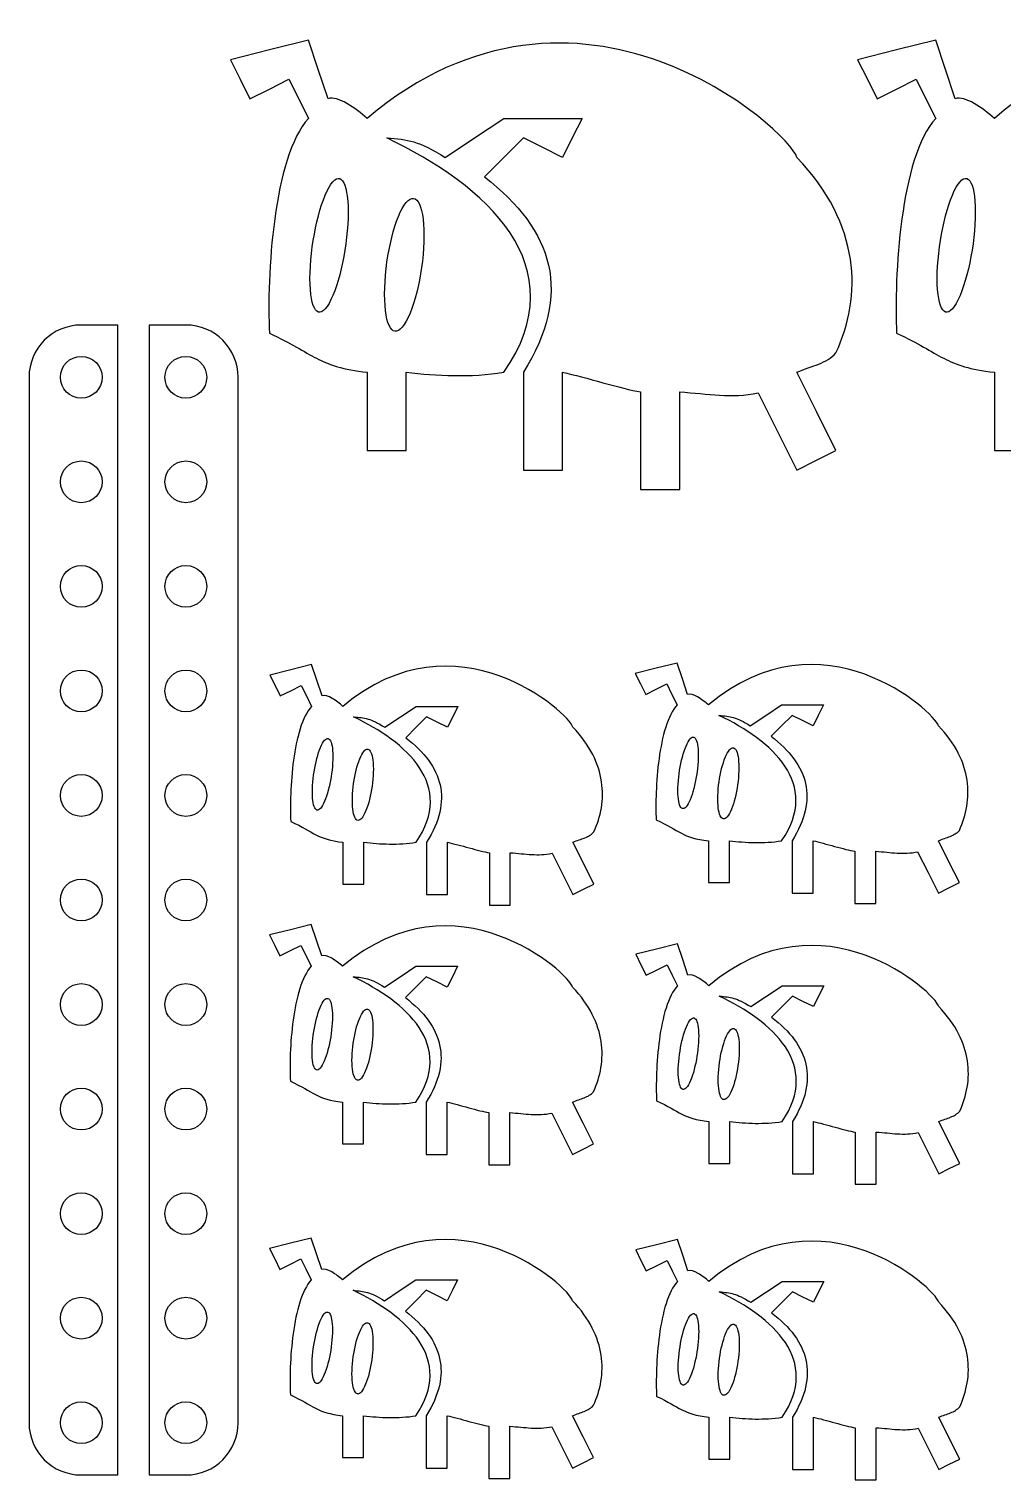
# Model space of a CAD drawing. Extents: x -15 to 771, y 0 to 274.
# Drawn here: x 106 to 199.2, y 135.5 to 274.3 of the extents above; entities that cross this region are included whole.
import ezdxf

# ---------------------------------------------------------------- set-up
doc = ezdxf.new("R2010")
doc.units = 0
doc.layers.add('Layer_1', color=7, linetype='CONTINUOUS')

msp = doc.modelspace()

# ---------------------------------------------------------------- linework, layer by layer
at = {"layer": 'Layer_1', "color": 7}
for points in [[(134.607964, 267.640678), (133.673542, 270.443949), (132.739115, 273.247221), (129.001421, 272.312799), (125.263727, 271.378371), (126.198149, 269.509522), (127.132571, 267.640678), (129.001421, 268.5751), (130.87027, 269.509522), (131.804692, 267.640673), (132.739115, 265.771828)], [(194.607957, 267.640678), (193.673535, 270.443949), (192.739107, 273.247221), (189.001414, 272.312799), (185.26372, 271.378371), (186.198142, 269.509522), (187.132564, 267.640678), (189.001414, 268.5751), (190.870263, 269.509522), (191.804685, 267.640673), (192.739107, 265.771828)], [(145.82105, 262.034129), (148.624322, 263.902979), (151.427593, 265.771828), (155.165292, 265.771828), (158.902986, 265.771828), (157.968563, 263.902979), (157.034141, 262.034129), (155.165292, 262.968557), (153.296442, 263.902979), (151.427598, 262.034129), (149.558749, 260.165285)], [(136.52482, 256.809889), (136.52482, 256.809889)], [(196.524813, 256.809889), (196.524813, 256.809889)], [(143.774578, 254.557076), (143.774578, 254.557076)], [(111.000012, 135.999987), (114.500042, 135.999987), (114.500042, 245.999984)], [(114.500042, 245.999984), (111.000026, 245.999984)], [(121.000015, 245.999984), (117.500036, 245.999984), (117.500036, 135.999987)], [(111.00003, 242.999977), (111.00003, 242.999977)], [(121.00003, 242.999977), (121.00003, 242.999977)], [(106.000028, 240.999994), (106.000014, 140.999974)], [(126.000033, 140.999974), (126.000033, 240.999994)], [(138.345663, 241.476807), (138.345663, 237.739108), (138.345663, 234.001414), (140.214512, 234.001414), (142.083356, 234.001414), (142.083356, 237.739108), (142.083356, 241.476807)], [(153.296442, 241.476807), (153.296442, 236.804686), (153.296442, 232.132565), (155.165292, 232.132565), (157.034141, 232.132565), (157.034141, 236.804686), (157.034136, 241.476807)], [(175.741824, 239.519286), (177.601069, 235.825928), (179.460314, 232.132565), (181.329163, 233.066992), (183.198012, 234.001414), (181.329163, 237.739108), (179.460314, 241.476807)], [(198.345656, 241.476807), (198.345656, 237.739108), (198.345656, 234.001414), (200.214505, 234.001414), (202.083349, 234.001414), (202.083349, 237.739108), (202.083349, 241.476807)], [(164.509529, 239.607947), (164.509529, 234.935831), (164.509529, 230.263715), (166.378378, 230.263715), (168.247227, 230.263715), (168.247227, 234.935836), (168.247227, 239.607957)], [(111.00003, 232.999997), (111.00003, 232.999997)], [(121.00003, 232.999997), (121.00003, 232.999997)], [(111.00003, 222.999988), (111.00003, 222.999988)], [(121.00003, 222.999988), (121.00003, 222.999988)], [(111.00003, 212.99998), (111.00003, 212.99998)], [(121.00003, 212.99998), (121.00003, 212.99998)], [(134.035794, 210.521118), (133.535795, 212.021118), (133.035794, 213.521117), (131.035795, 213.021118), (129.035796, 212.521117), (129.535795, 211.521116), (130.035794, 210.521118), (131.035795, 211.021117), (132.035796, 211.521116), (132.535795, 210.521115), (133.035794, 209.521117)], [(169.000023, 210.662234), (168.500024, 212.162234), (168.000022, 213.662234), (166.000024, 213.162235), (164.000025, 212.662233), (164.500024, 211.662232), (165.000023, 210.662234), (166.000024, 211.162233), (167.000024, 211.662232), (167.500023, 210.662232), (168.000022, 209.662234)], [(175.000023, 207.662232), (176.500022, 208.662233), (178.000022, 209.662234), (180.000024, 209.662234), (182.000023, 209.662234), (181.500024, 208.662233), (181.000025, 207.662232), (180.000024, 208.162234), (179.000023, 208.662233), (178.000025, 207.662232), (177.000024, 206.662234)], [(140.035794, 207.521115), (141.535793, 208.521116), (143.035793, 209.521117), (145.035795, 209.521117), (147.035794, 209.521117), (146.535795, 208.521116), (146.035796, 207.521115), (145.035795, 208.021117), (144.035794, 208.521116), (143.035796, 207.521115), (142.035795, 206.521117)], [(135.061483, 204.725682), (135.061483, 204.725682)], [(170.025712, 204.866798), (170.025712, 204.866798)], [(111.00003, 202.999972), (111.00003, 202.999972)], [(121.00003, 202.999972), (121.00003, 202.999972)], [(138.940749, 203.520226), (138.940749, 203.520226)], [(173.904978, 203.661343), (173.904978, 203.661343)], [(136.035796, 196.521117), (136.035796, 194.521116), (136.035796, 192.521117), (137.035797, 192.521117), (138.035795, 192.521117), (138.035795, 194.521116), (138.035795, 196.521117)], [(144.035794, 196.521117), (144.035794, 194.021117), (144.035794, 191.521116), (145.035795, 191.521116), (146.035796, 191.521116), (146.035796, 194.021117), (146.035793, 196.521117)], [(156.046071, 195.473669), (157.040933, 193.497394), (158.035794, 191.521116), (159.035795, 192.021118), (160.035796, 192.521117), (159.035795, 194.521116), (158.035794, 196.521117)], [(171.000025, 196.662234), (171.000025, 194.662233), (171.000025, 192.662234), (172.000026, 192.662234), (173.000024, 192.662234), (173.000024, 194.662233), (173.000024, 196.662234)], [(179.000023, 196.662234), (179.000023, 194.162234), (179.000023, 191.662233), (180.000024, 191.662233), (181.000025, 191.662233), (181.000025, 194.162234), (181.000022, 196.662234)], [(191.0103, 195.614786), (192.005162, 193.638511), (193.000023, 191.662233), (194.000024, 192.162235), (195.000025, 192.662234), (194.000024, 194.662233), (193.000023, 196.662234)], [(150.035793, 195.521111), (150.035793, 193.021113), (150.035793, 190.521115), (151.035794, 190.521115), (152.035795, 190.521115), (152.035795, 193.021116), (152.035795, 195.521117)], [(185.000022, 195.662228), (185.000022, 193.16223), (185.000022, 190.662232), (186.000023, 190.662232), (187.000024, 190.662232), (187.000024, 193.162233), (187.000024, 195.662233)], [(111.00003, 192.999986), (111.00003, 192.999986)], [(121.00003, 192.999986), (121.00003, 192.999986)], [(134.000009, 185.662234), (133.50001, 187.162233), (133.000008, 188.662233), (131.000009, 188.162234), (129.00001, 187.662232), (129.500009, 186.662232), (130.000008, 185.662234), (131.000009, 186.162233), (132.00001, 186.662232), (132.500009, 185.662231), (133.000008, 184.662233)], [(169.035781, 183.803343), (168.535782, 185.303343), (168.03578, 186.803343), (166.035781, 186.303344), (164.035782, 185.803342), (164.535781, 184.803341), (165.03578, 183.803343), (166.035781, 184.303342), (167.035782, 184.803341), (167.535781, 183.80334), (168.03578, 182.803342)], [(140.000008, 182.662231), (141.500008, 183.662232), (143.000008, 184.662233), (145.000009, 184.662233), (147.000008, 184.662233), (146.500009, 183.662232), (146.00001, 182.662231), (145.000009, 183.162233), (144.000008, 183.662232), (143.00001, 182.662231), (142.00001, 181.662233)], [(111.00003, 182.999986), (111.00003, 182.999986)], [(121.00003, 182.999986), (121.00003, 182.999986)], [(175.03578, 180.803341), (176.53578, 181.803341), (178.03578, 182.803342), (180.035781, 182.803342), (182.03578, 182.803342), (181.535781, 181.803341), (181.035782, 180.803341), (180.035781, 181.303342), (179.035781, 181.803341), (178.035783, 180.803341), (177.035782, 179.803343)], [(135.025697, 179.866797), (135.025697, 179.866797)], [(138.904963, 178.661342), (138.904963, 178.661342)], [(170.061469, 178.007907), (170.061469, 178.007907)], [(173.940735, 176.802451), (173.940735, 176.802451)], [(111.00003, 172.999987), (111.00003, 172.999987)], [(121.00003, 172.999987), (121.00003, 172.999987)], [(136.00001, 171.662233), (136.00001, 169.662232), (136.00001, 167.662233), (137.000011, 167.662233), (138.000009, 167.662233), (138.000009, 169.662232), (138.000009, 171.662233)], [(144.000008, 171.662233), (144.000008, 169.162233), (144.000008, 166.662232), (145.000009, 166.662232), (146.00001, 166.662232), (146.00001, 169.162233), (146.000007, 171.662233)], [(156.010285, 170.614785), (157.005147, 168.63851), (158.000009, 166.662232), (159.000009, 167.162234), (160.00001, 167.662233), (159.000009, 169.662232), (158.000009, 171.662233)], [(150.000008, 170.662227), (150.000008, 168.162229), (150.000008, 165.662231), (151.000008, 165.662231), (152.000009, 165.662231), (152.000009, 168.162232), (152.000009, 170.662233)], [(171.035782, 169.803343), (171.035782, 167.803341), (171.035782, 165.803342), (172.035783, 165.803342), (173.035781, 165.803342), (173.035781, 167.803341), (173.035781, 169.803343)], [(179.035781, 169.803343), (179.035781, 167.303342), (179.035781, 164.803342), (180.035781, 164.803342), (181.035782, 164.803342), (181.035782, 167.303342), (181.035779, 169.803343)], [(191.046058, 168.755895), (192.040919, 166.77962), (193.035781, 164.803342), (194.035782, 165.303343), (195.035782, 165.803342), (194.035782, 167.803341), (193.035781, 169.803343)], [(185.03578, 168.803336), (185.03578, 166.303339), (185.03578, 163.803341), (186.035781, 163.803341), (187.035781, 163.803341), (187.035781, 166.303341), (187.035781, 168.803342)], [(111.00003, 162.99999), (111.00003, 162.99999)], [(121.00003, 162.99999), (121.00003, 162.99999)], [(134.000009, 155.662234), (133.50001, 157.162234), (133.000008, 158.662234), (131.000009, 158.162235), (129.00001, 157.662233), (129.500009, 156.662232), (130.000008, 155.662234), (131.000009, 156.162233), (132.00001, 156.662232), (132.500009, 155.662232), (133.000008, 154.662234)], [(169.035781, 155.521118), (168.535782, 157.021117), (168.03578, 158.521117), (166.035781, 158.021118), (164.035782, 157.521116), (164.535781, 156.521116), (165.03578, 155.521118), (166.035781, 156.021117), (167.035782, 156.521116), (167.535781, 155.521115), (168.03578, 154.521117)], [(140.000008, 152.662232), (141.500008, 153.662233), (143.000008, 154.662234), (145.000009, 154.662234), (147.000008, 154.662234), (146.500009, 153.662233), (146.00001, 152.662232), (145.000009, 153.162234), (144.000008, 153.662233), (143.00001, 152.662232), (142.00001, 151.662234)], [(175.03578, 152.521115), (176.53578, 153.521116), (178.03578, 154.521117), (180.035781, 154.521117), (182.03578, 154.521117), (181.535781, 153.521116), (181.035782, 152.521115), (180.035781, 153.021117), (179.035781, 153.521116), (178.035783, 152.521115), (177.035782, 151.521117)], [(111.00003, 152.99999), (111.00003, 152.99999)], [(121.00003, 152.99999), (121.00003, 152.99999)], [(135.025697, 149.866798), (135.025697, 149.866798)], [(138.904963, 148.661342), (138.904963, 148.661342)], [(170.061469, 149.725681), (170.061469, 149.725681)], [(173.940735, 148.520226), (173.940735, 148.520226)], [(111.00003, 142.99999), (111.00003, 142.99999)], [(121.00003, 142.99999), (121.00003, 142.99999)], [(136.00001, 141.662234), (136.00001, 139.662233), (136.00001, 137.662234), (137.000011, 137.662234), (138.000009, 137.662234), (138.000009, 139.662233), (138.000009, 141.662234)], [(144.000008, 141.662234), (144.000008, 139.162234), (144.000008, 136.662233), (145.000009, 136.662233), (146.00001, 136.662233), (146.00001, 139.162234), (146.000007, 141.662234)], [(156.010285, 140.614786), (157.005147, 138.638511), (158.000009, 136.662233), (159.000009, 137.162235), (160.00001, 137.662234), (159.000009, 139.662233), (158.000009, 141.662234)], [(150.000008, 140.662228), (150.000008, 138.16223), (150.000008, 135.662232), (151.000008, 135.662232), (152.000009, 135.662232), (152.000009, 138.162233), (152.000009, 140.662233)], [(171.035782, 141.521117), (171.035782, 139.521116), (171.035782, 137.521117), (172.035783, 137.521117), (173.035781, 137.521117), (173.035781, 139.521116), (173.035781, 141.521117)], [(179.035781, 141.521117), (179.035781, 139.021117), (179.035781, 136.521116), (180.035781, 136.521116), (181.035782, 136.521116), (181.035782, 139.021117), (181.035779, 141.521117)], [(185.03578, 140.521111), (185.03578, 138.021113), (185.03578, 135.521115), (186.035781, 135.521115), (187.035781, 135.521115), (187.035781, 138.021116), (187.035781, 140.521117)], [(191.046058, 140.473669), (192.040919, 138.497394), (193.035781, 136.521116), (194.035782, 137.021118), (195.035782, 137.521117), (194.035782, 139.521116), (193.035781, 141.521117)], [(117.500036, 135.999987), (121.000015, 135.999987)]]:
    msp.add_lwpolyline(points, dxfattribs=at)
for points in [[(166.273493, 271.240301), (158.611812, 274.000845), (148.493297, 274.315621), (138.345663, 265.771828)], [(226.273486, 271.240301), (218.611805, 274.000845), (208.49329, 274.315621), (198.345656, 265.771828)], [(179.460314, 262.034129), (179.140021, 263.273433), (173.935174, 268.479751), (166.273493, 271.240301)], [(136.40763, 267.197673), (135.728247, 267.5862), (135.071923, 267.810917), (134.607964, 267.640678)], [(138.345663, 265.771828), (137.789466, 266.256816), (137.087019, 266.809147), (136.40763, 267.197673)], [(196.407623, 267.197673), (195.72824, 267.5862), (195.071916, 267.810917), (194.607957, 267.640678)], [(198.345656, 265.771828), (197.789459, 266.256816), (197.087012, 266.809147), (196.407623, 267.197673)], [(132.739115, 265.771828), (131.049676, 263.935891), (130.047959, 260.149763), (129.502242, 256.146018)], [(192.739107, 265.771828), (191.049669, 263.935891), (190.047952, 260.149763), (189.502235, 256.146018)], [(152.018331, 254.812078), (149.518654, 258.582008), (144.953216, 261.644548), (140.214507, 263.902979)], [(140.214507, 263.902979), (141.246372, 263.817862), (141.999843, 263.753853), (142.819433, 263.509521)], [(142.819433, 263.509521), (143.639023, 263.265189), (144.524726, 262.840534), (145.82105, 262.034129)], [(184.571431, 252.311251), (184.091516, 255.503692), (182.530845, 258.822347), (179.460314, 262.034129)], [(134.701398, 259.176359), (135.20492, 260.056033), (135.660778, 260.230993), (135.990749, 259.802745)], [(135.990749, 259.802745), (136.320726, 259.374498), (136.52482, 258.34304), (136.52482, 256.809889)], [(149.558749, 260.165285), (152.886919, 257.616388), (155.002965, 254.824346), (155.696151, 251.72949)], [(194.701391, 259.176359), (195.204913, 260.056033), (195.660771, 260.230993), (195.990742, 259.802745)], [(195.990742, 259.802745), (196.320719, 259.374498), (196.524813, 258.34304), (196.524813, 256.809889)], [(133.412047, 255.297662), (133.742023, 256.878861), (134.197876, 258.296684), (134.701398, 259.176359)], [(141.896472, 257.467284), (142.4151, 258.240929), (142.884623, 258.302011), (143.224494, 257.775372)], [(193.41204, 255.297662), (193.742016, 256.878861), (194.197869, 258.296684), (194.701391, 259.176359)], [(136.52482, 256.809889), (136.52482, 255.276733), (136.320726, 253.532168), (135.990755, 251.950968)], [(140.56845, 253.813299), (140.908321, 255.353928), (141.377844, 256.693643), (141.896472, 257.467284)], [(143.224494, 257.775372), (143.564365, 257.248727), (143.774578, 256.134351), (143.774578, 254.557076)], [(196.524813, 256.809889), (196.524813, 255.276733), (196.320719, 253.532168), (195.990748, 251.950968)], [(129.502242, 256.146018), (128.956531, 252.142272), (128.866831, 247.920909), (129.001421, 245.2145)], [(189.502235, 256.146018), (188.956524, 252.142272), (188.866824, 247.920909), (189.001414, 245.2145)], [(132.877982, 250.438741), (132.877982, 251.971902), (133.082076, 253.716468), (133.412047, 255.297662)], [(143.774578, 254.557076), (143.774578, 252.9798), (143.564365, 251.238267), (143.224494, 249.697638)], [(151.427593, 241.476807), (154.951925, 246.564812), (154.518008, 251.042142), (152.018331, 254.812078)], [(192.877975, 250.438741), (192.877975, 251.971902), (193.082069, 253.716468), (193.41204, 255.297662)], [(140.018366, 248.953866), (140.018366, 250.531141), (140.228579, 252.272674), (140.56845, 253.813299)], [(135.990755, 251.950968), (135.660778, 250.369769), (135.20492, 248.951941), (134.701398, 248.072266)], [(155.696151, 251.72949), (156.389342, 248.634633), (155.659705, 245.236958), (153.296442, 241.476807)], [(183.198012, 243.345651), (184.450507, 246.052582), (185.05135, 249.118809), (184.571431, 252.311251)], [(195.990748, 251.950968), (195.660771, 250.369769), (195.204913, 248.951941), (194.701391, 248.072266)], [(133.412047, 247.44589), (133.082076, 247.874137), (132.877982, 248.90559), (132.877982, 250.438741)], [(193.41204, 247.44589), (193.082069, 247.874137), (192.877975, 248.90559), (192.877975, 250.438741)], [(140.56845, 245.735565), (140.228579, 246.262215), (140.018366, 247.376591), (140.018366, 248.953866)], [(143.224494, 249.697638), (142.884623, 248.157008), (142.4151, 246.817288), (141.896472, 246.043642)], [(134.701398, 248.072266), (134.197876, 247.192596), (133.742023, 247.017643), (133.412047, 247.44589)], [(194.701391, 248.072266), (194.197869, 247.192596), (193.742016, 247.017643), (193.41204, 247.44589)], [(111.000026, 245.999984), (108.230043, 245.999984), (106.000028, 243.769977), (106.000028, 240.999994)], [(126.000033, 240.999994), (126.000061, 243.769977), (123.769998, 245.999984), (121.000015, 245.999984)], [(141.896472, 246.043642), (141.37785, 245.269997), (140.908321, 245.208915), (140.56845, 245.735565)], [(129.001421, 245.2145), (131.110789, 244.248332), (132.275777, 243.447835), (133.498962, 242.821923)], [(189.001414, 245.2145), (191.110782, 244.248332), (192.27577, 243.447835), (193.498955, 242.821923)], [(109.00003, 240.999977), (109.00003, 242.104546), (109.89546, 242.999977), (111.00003, 242.999977)], [(111.00003, 242.999977), (112.1046, 242.999977), (113.00003, 242.104546), (113.00003, 240.999977)], [(119.00003, 240.999977), (119.00003, 242.104546), (119.89546, 242.999977), (121.00003, 242.999977)], [(121.00003, 242.999977), (122.1046, 242.999977), (123.00003, 242.104546), (123.00003, 240.999977)], [(181.553711, 242.26541), (182.188078, 242.516008), (182.747597, 242.815209), (183.198012, 243.345635)], [(133.498962, 242.821923), (134.722147, 242.196006), (136.003529, 241.744668), (138.345663, 241.476807)], [(179.460314, 241.476807), (180.210124, 241.812822), (180.919344, 242.014812), (181.553711, 242.26541)], [(193.498955, 242.821923), (194.72214, 242.196006), (196.003522, 241.744668), (198.345656, 241.476807)], [(111.00003, 238.999976), (109.89546, 238.999976), (109.00003, 239.895407), (109.00003, 240.999977)], [(113.00003, 240.999977), (113.00003, 239.895407), (112.1046, 238.999976), (111.00003, 238.999976)], [(121.00003, 238.999976), (119.89546, 238.999976), (119.00003, 239.895407), (119.00003, 240.999977)], [(123.00003, 240.999977), (123.00003, 239.895407), (122.1046, 238.999976), (121.00003, 238.999976)], [(142.083356, 241.476807), (143.541686, 241.310023), (145.078634, 241.183577), (146.650556, 241.162047)], [(146.650556, 241.162047), (148.222483, 241.140528), (149.829379, 241.223914), (151.427593, 241.476807)], [(157.034136, 241.476807), (158.097979, 241.260845), (159.520264, 240.860557), (160.899869, 240.480797)], [(160.899869, 240.480797), (162.279474, 240.101036), (163.616399, 239.741798), (164.509529, 239.607947)], [(168.247227, 239.607957), (169.610777, 239.517777), (170.848219, 239.355424), (172.062875, 239.285708)], [(172.062875, 239.285708), (173.277532, 239.215992), (174.469403, 239.238925), (175.741824, 239.519286)], [(109.00003, 230.999997), (109.00003, 232.104566), (109.89546, 232.999997), (111.00003, 232.999997)], [(111.00003, 232.999997), (112.1046, 232.999997), (113.00003, 232.104566), (113.00003, 230.999997)], [(119.00003, 230.999997), (119.00003, 232.104566), (119.89546, 232.999997), (121.00003, 232.999997)], [(121.00003, 232.999997), (122.1046, 232.999997), (123.00003, 232.104566), (123.00003, 230.999997)], [(111.00003, 228.999996), (109.89546, 228.999996), (109.00003, 229.895427), (109.00003, 230.999997)], [(113.00003, 230.999997), (113.00003, 229.895427), (112.1046, 228.999996), (111.00003, 228.999996)], [(121.00003, 228.999996), (119.89546, 228.999996), (119.00003, 229.895427), (119.00003, 230.999997)], [(123.00003, 230.999997), (123.00003, 229.895427), (122.1046, 228.999996), (121.00003, 228.999996)], [(109.00003, 220.999988), (109.00003, 222.104558), (109.89546, 222.999988), (111.00003, 222.999988)], [(111.00003, 222.999988), (112.1046, 222.999988), (113.00003, 222.104558), (113.00003, 220.999988)], [(119.00003, 220.999988), (119.00003, 222.104558), (119.89546, 222.999988), (121.00003, 222.999988)], [(121.00003, 222.999988), (122.1046, 222.999988), (123.00003, 222.104558), (123.00003, 220.999988)], [(111.00003, 218.999988), (109.89546, 218.999988), (109.00003, 219.895419), (109.00003, 220.999988)], [(113.00003, 220.999988), (113.00003, 219.895419), (112.1046, 218.999988), (111.00003, 218.999988)], [(121.00003, 218.999988), (119.89546, 218.999988), (119.00003, 219.895419), (119.00003, 220.999988)], [(123.00003, 220.999988), (123.00003, 219.895419), (122.1046, 218.999988), (121.00003, 218.999988)], [(150.979672, 212.447236), (146.87999, 213.924373), (141.465684, 214.092806), (136.035796, 209.521117)], [(185.9439, 212.588353), (181.844219, 214.06549), (176.429913, 214.233923), (171.000025, 209.662234)], [(109.00003, 210.99998), (109.00003, 212.104549), (109.89546, 212.99998), (111.00003, 212.99998)], [(111.00003, 212.99998), (112.1046, 212.99998), (113.00003, 212.104549), (113.00003, 210.99998)], [(119.00003, 210.99998), (119.00003, 212.104549), (119.89546, 212.99998), (121.00003, 212.99998)], [(121.00003, 212.99998), (122.1046, 212.99998), (123.00003, 212.104549), (123.00003, 210.99998)], [(158.035794, 207.521115), (157.864409, 208.184253), (155.079353, 210.970097), (150.979672, 212.447236)], [(193.000023, 207.662232), (192.828638, 208.32537), (190.043582, 211.111213), (185.9439, 212.588353)], [(111.00003, 208.99998), (109.89546, 208.99998), (109.00003, 209.895411), (109.00003, 210.99998)], [(113.00003, 210.99998), (113.00003, 209.895411), (112.1046, 208.99998), (111.00003, 208.99998)], [(121.00003, 208.99998), (119.89546, 208.99998), (119.00003, 209.895411), (119.00003, 210.99998)], [(123.00003, 210.99998), (123.00003, 209.895411), (122.1046, 208.99998), (121.00003, 208.99998)], [(134.998776, 210.284071), (134.635246, 210.491967), (134.284054, 210.612211), (134.035794, 210.521118)], [(136.035796, 209.521117), (135.738181, 209.780629), (135.362309, 210.076175), (134.998776, 210.284071)], [(168.000022, 209.662234), (167.096022, 208.679843), (166.560015, 206.653928), (166.268008, 204.511568)], [(169.963005, 210.425188), (169.599475, 210.633084), (169.248283, 210.753327), (169.000023, 210.662234)], [(171.000025, 209.662234), (170.70241, 209.921745), (170.326538, 210.217291), (169.963005, 210.425188)], [(133.035794, 209.521117), (132.131793, 208.538727), (131.595786, 206.512811), (131.303779, 204.370451)], [(143.351891, 203.656675), (142.014341, 205.673923), (139.571425, 207.312655), (137.035794, 208.521116)], [(137.035794, 208.521116), (137.587934, 208.475571), (137.991108, 208.441321), (138.429661, 208.310581)], [(138.429661, 208.310581), (138.868215, 208.179842), (139.342145, 207.952613), (140.035794, 207.521115)], [(178.31612, 203.797791), (176.97857, 205.81504), (174.535654, 207.453771), (172.000023, 208.662233)], [(172.000023, 208.662233), (172.552162, 208.616688), (172.955337, 208.582437), (173.39389, 208.451698)], [(173.39389, 208.451698), (173.832444, 208.320958), (174.306374, 208.09373), (175.000023, 207.662232)], [(160.770697, 202.318509), (160.5139, 204.02675), (159.678802, 205.802526), (158.035794, 207.521115)], [(195.734926, 202.459626), (195.478129, 204.167866), (194.643031, 205.943643), (193.000023, 207.662232)], [(133.395872, 203.916505), (133.572439, 204.762588), (133.816361, 205.521249), (134.08579, 205.991953)], [(134.08579, 205.991953), (134.355219, 206.462658), (134.599144, 206.556276), (134.775708, 206.327126)], [(134.775708, 206.327126), (134.952274, 206.097976), (135.061483, 205.546054), (135.061483, 204.725682)], [(137.935795, 205.077446), (138.213307, 205.491415), (138.464544, 205.524099), (138.646405, 205.242301)], [(142.035795, 206.521117), (143.816663, 205.15723), (144.948935, 203.663239), (145.319852, 202.007215)], [(168.360101, 204.057622), (168.536668, 204.903704), (168.78059, 205.662366), (169.050019, 206.13307)], [(169.050019, 206.13307), (169.319448, 206.603774), (169.563373, 206.697393), (169.739937, 206.468243)], [(169.739937, 206.468243), (169.916503, 206.239093), (170.025712, 205.68717), (170.025712, 204.866798)], [(172.900024, 205.218563), (173.177536, 205.632532), (173.428773, 205.665216), (173.610634, 205.383417)], [(177.000024, 206.662234), (178.780892, 205.298347), (179.913164, 203.804356), (180.28408, 202.148332)], [(131.303779, 204.370451), (131.011775, 202.228091), (130.963777, 199.969286), (131.035795, 198.521116)], [(135.061483, 204.725682), (135.061483, 203.905307), (134.952274, 202.971809), (134.77571, 202.125726)], [(137.225185, 203.122239), (137.407046, 203.946613), (137.658283, 204.66348), (137.935795, 205.077446)], [(138.646405, 205.242301), (138.828266, 204.960499), (138.940749, 204.364208), (138.940749, 203.520226)], [(166.268008, 204.511568), (165.976004, 202.369208), (165.928006, 200.110403), (166.000024, 198.662233)], [(168.074329, 201.457667), (168.074329, 202.278044), (168.183537, 203.211542), (168.360101, 204.057622)], [(170.025712, 204.866798), (170.025712, 204.046423), (169.916503, 203.112925), (169.739939, 202.266843)], [(172.189414, 203.263356), (172.371275, 204.087729), (172.622512, 204.804597), (172.900024, 205.218563)], [(173.610634, 205.383417), (173.792495, 205.101616), (173.904978, 204.505325), (173.904978, 203.661343)], [(109.00003, 200.999972), (109.00003, 202.104541), (109.89546, 202.999972), (111.00003, 202.999972)], [(111.00003, 202.999972), (112.1046, 202.999972), (113.00003, 202.104541), (113.00003, 200.999972)], [(119.00003, 200.999972), (119.00003, 202.104541), (119.89546, 202.999972), (121.00003, 202.999972)], [(121.00003, 202.999972), (122.1046, 202.999972), (123.00003, 202.104541), (123.00003, 200.999972)], [(133.1101, 201.31655), (133.1101, 202.136928), (133.219309, 203.070426), (133.395872, 203.916505)], [(136.930841, 200.52201), (136.930841, 201.365992), (137.043324, 202.297868), (137.225185, 203.122239)], [(138.940749, 203.520226), (138.940749, 202.676243), (138.828266, 201.744368), (138.646405, 200.919994)], [(143.035793, 196.521117), (144.921625, 199.243653), (144.689441, 201.639423), (143.351891, 203.656675)], [(171.89507, 200.663127), (171.89507, 201.507109), (172.007553, 202.438984), (172.189414, 203.263356)], [(173.904978, 203.661343), (173.904978, 202.81736), (173.792495, 201.885485), (173.610634, 201.061111)], [(178.000022, 196.662234), (179.885854, 199.38477), (179.653669, 201.78054), (178.31612, 203.797791)], [(133.395872, 199.715108), (133.219309, 199.944259), (133.1101, 200.496178), (133.1101, 201.31655)], [(134.77571, 202.125726), (134.599144, 201.279644), (134.355219, 200.52098), (134.08579, 200.050275)], [(145.319852, 202.007215), (145.690771, 200.351192), (145.30035, 198.533133), (144.035794, 196.521117)], [(160.035796, 197.521115), (160.705992, 198.969565), (161.027497, 200.610269), (160.770697, 202.318509)], [(168.360101, 199.856225), (168.183537, 200.085375), (168.074329, 200.637295), (168.074329, 201.457667)], [(169.739939, 202.266843), (169.563373, 201.420761), (169.319448, 200.662096), (169.050019, 200.191392)], [(180.28408, 202.148332), (180.655, 200.492309), (180.264579, 198.67425), (179.000023, 196.662234)], [(195.000025, 197.662232), (195.670221, 199.110681), (195.991726, 200.751386), (195.734926, 202.459626)], [(111.00003, 198.999972), (109.89546, 198.999972), (109.00003, 199.895402), (109.00003, 200.999972)], [(113.00003, 200.999972), (113.00003, 199.895402), (112.1046, 198.999972), (111.00003, 198.999972)], [(121.00003, 198.999972), (119.89546, 198.999972), (119.00003, 199.895402), (119.00003, 200.999972)], [(123.00003, 200.999972), (123.00003, 199.895402), (122.1046, 198.999972), (121.00003, 198.999972)], [(134.08579, 200.050275), (133.816361, 199.579574), (133.572439, 199.485958), (133.395872, 199.715108)], [(137.225185, 198.799932), (137.043324, 199.081737), (136.930841, 199.678027), (136.930841, 200.52201)], [(138.646405, 200.919994), (138.464544, 200.09562), (138.213307, 199.37875), (137.935795, 198.964781)], [(169.050019, 200.191392), (168.78059, 199.720691), (168.536668, 199.627075), (168.360101, 199.856225)], [(172.189414, 198.941049), (172.007553, 199.222853), (171.89507, 199.819144), (171.89507, 200.663127)], [(173.610634, 201.061111), (173.428773, 200.236737), (173.177536, 199.519867), (172.900024, 199.105898)], [(131.035795, 198.521116), (132.164495, 198.00413), (132.787867, 197.575793), (133.44238, 197.240874)], [(137.935795, 198.964781), (137.658286, 198.550812), (137.407046, 198.518128), (137.225185, 198.799932)], [(166.000024, 198.662233), (167.128723, 198.145247), (167.752096, 197.71691), (168.406609, 197.381991)], [(172.900024, 199.105898), (172.622515, 198.691928), (172.371275, 198.659244), (172.189414, 198.941049)], [(133.44238, 197.240874), (134.096893, 196.905953), (134.782546, 196.664447), (136.035796, 196.521117)], [(159.155948, 196.94309), (159.495391, 197.077183), (159.794784, 197.237282), (160.035796, 197.521107)], [(168.406609, 197.381991), (169.061122, 197.04707), (169.746775, 196.805564), (171.000025, 196.662234)], [(194.120177, 197.084207), (194.45962, 197.218299), (194.759013, 197.378399), (195.000025, 197.662224)], [(138.035795, 196.521117), (138.816131, 196.431873), (139.638535, 196.364213), (140.479653, 196.352693)], [(140.479653, 196.352693), (141.320774, 196.341178), (142.180606, 196.385798), (143.035793, 196.521117)], [(146.035793, 196.521117), (146.605044, 196.405559), (147.366093, 196.191369), (148.104304, 195.988163)], [(148.104304, 195.988163), (148.842516, 195.784958), (149.55789, 195.592733), (150.035793, 195.521111)], [(158.035794, 196.521117), (158.43701, 196.700916), (158.816506, 196.808998), (159.155948, 196.94309)], [(173.000024, 196.662234), (173.78036, 196.57299), (174.602764, 196.50533), (175.443882, 196.49381)], [(175.443882, 196.49381), (176.285003, 196.482295), (177.144835, 196.526914), (178.000022, 196.662234)], [(181.000022, 196.662234), (181.569273, 196.546676), (182.330321, 196.332486), (183.068533, 196.12928)], [(183.068533, 196.12928), (183.806744, 195.926074), (184.522118, 195.73385), (185.000022, 195.662228)], [(193.000023, 196.662234), (193.401239, 196.842032), (193.780735, 196.950115), (194.120177, 197.084207)], [(152.035795, 195.521117), (152.765416, 195.472862), (153.427557, 195.385989), (154.077506, 195.348685)], [(154.077506, 195.348685), (154.727456, 195.31138), (155.365213, 195.323651), (156.046071, 195.473669)], [(187.000024, 195.662233), (187.729645, 195.613979), (188.391786, 195.527105), (189.041735, 195.489801)], [(189.041735, 195.489801), (189.691685, 195.452497), (190.329442, 195.464768), (191.0103, 195.614786)], [(109.00003, 190.999986), (109.00003, 192.104556), (109.89546, 192.999986), (111.00003, 192.999986)], [(111.00003, 192.999986), (112.1046, 192.999986), (113.00003, 192.104556), (113.00003, 190.999986)], [(119.00003, 190.999986), (119.00003, 192.104556), (119.89546, 192.999986), (121.00003, 192.999986)], [(121.00003, 192.999986), (122.1046, 192.999986), (123.00003, 192.104556), (123.00003, 190.999986)], [(111.00003, 188.999986), (109.89546, 188.999986), (109.00003, 189.895417), (109.00003, 190.999986)], [(113.00003, 190.999986), (113.00003, 189.895417), (112.1046, 188.999986), (111.00003, 188.999986)], [(121.00003, 188.999986), (119.89546, 188.999986), (119.00003, 189.895417), (119.00003, 190.999986)], [(123.00003, 190.999986), (123.00003, 189.895417), (122.1046, 188.999986), (121.00003, 188.999986)], [(150.943886, 187.588352), (146.844204, 189.065489), (141.429898, 189.233922), (136.00001, 184.662233)], [(158.000009, 182.662231), (157.828623, 183.325369), (155.043567, 186.111213), (150.943886, 187.588352)], [(185.979658, 185.729462), (181.879977, 187.206599), (176.46567, 187.375032), (171.035782, 182.803342)], [(133.000008, 184.662233), (132.096008, 183.679843), (131.56, 181.653927), (131.267993, 179.511567)], [(134.96299, 185.425187), (134.59946, 185.633083), (134.248268, 185.753327), (134.000009, 185.662234)], [(136.00001, 184.662233), (135.702396, 184.921745), (135.326524, 185.217291), (134.96299, 185.425187)], [(193.035781, 180.803341), (192.864396, 181.466478), (190.079339, 184.252322), (185.979658, 185.729462)], [(143.316105, 178.797791), (141.978555, 180.815039), (139.535639, 182.453771), (137.000008, 183.662232)], [(137.000008, 183.662232), (137.552148, 183.616687), (137.955322, 183.582436), (138.393876, 183.451697)], [(138.393876, 183.451697), (138.832429, 183.320958), (139.306359, 183.093729), (140.000008, 182.662231)], [(169.998763, 183.566296), (169.635232, 183.774192), (169.28404, 183.894436), (169.035781, 183.803343)], [(171.035782, 182.803342), (170.738168, 183.062854), (170.362296, 183.3584), (169.998763, 183.566296)], [(109.00003, 180.999986), (109.00003, 182.104556), (109.89546, 182.999986), (111.00003, 182.999986)], [(111.00003, 182.999986), (112.1046, 182.999986), (113.00003, 182.104556), (113.00003, 180.999986)], [(119.00003, 180.999986), (119.00003, 182.104556), (119.89546, 182.999986), (121.00003, 182.999986)], [(121.00003, 182.999986), (122.1046, 182.999986), (123.00003, 182.104556), (123.00003, 180.999986)], [(160.734911, 177.459625), (160.478114, 179.167866), (159.643016, 180.943642), (158.000009, 182.662231)], [(168.03578, 182.803342), (167.13178, 181.820952), (166.595772, 179.795037), (166.303765, 177.652677)], [(111.00003, 178.999986), (109.89546, 178.999986), (109.00003, 179.895417), (109.00003, 180.999986)], [(113.00003, 180.999986), (113.00003, 179.895417), (112.1046, 178.999986), (111.00003, 178.999986)], [(121.00003, 178.999986), (119.89546, 178.999986), (119.00003, 179.895417), (119.00003, 180.999986)], [(123.00003, 180.999986), (123.00003, 179.895417), (122.1046, 178.999986), (121.00003, 178.999986)], [(133.360087, 179.057621), (133.536653, 179.903704), (133.780575, 180.662365), (134.050004, 181.133069)], [(134.050004, 181.133069), (134.319433, 181.603774), (134.563358, 181.697392), (134.739922, 181.468242)], [(134.739922, 181.468242), (134.916489, 181.239092), (135.025697, 180.68717), (135.025697, 179.866797)], [(137.900009, 180.218562), (138.177521, 180.632531), (138.428758, 180.665215), (138.610619, 180.383417)], [(142.00001, 181.662233), (143.780877, 180.298346), (144.91315, 178.804355), (145.284066, 177.148331)], [(178.351877, 176.9389), (177.014327, 178.956148), (174.571412, 180.59488), (172.03578, 181.803341)], [(172.03578, 181.803341), (172.58792, 181.757796), (172.991094, 181.723546), (173.429648, 181.592807)], [(173.429648, 181.592807), (173.868201, 181.462067), (174.342131, 181.234839), (175.03578, 180.803341)], [(195.770683, 175.600735), (195.513887, 177.308975), (194.678788, 179.084751), (193.035781, 180.803341)], [(131.267993, 179.511567), (130.975989, 177.369207), (130.927991, 175.110402), (131.000009, 173.662232)], [(133.074314, 176.457666), (133.074314, 177.278044), (133.183523, 178.211542), (133.360087, 179.057621)], [(135.025697, 179.866797), (135.025697, 179.046423), (134.916489, 178.112925), (134.739925, 177.266842)], [(137.189399, 178.263355), (137.37126, 179.087729), (137.622497, 179.804596), (137.900009, 180.218562)], [(138.610619, 180.383417), (138.792481, 180.101615), (138.904963, 179.505324), (138.904963, 178.661342)], [(168.395859, 177.198731), (168.572426, 178.044813), (168.816347, 178.803474), (169.085776, 179.274179)], [(169.085776, 179.274179), (169.355206, 179.744883), (169.59913, 179.838502), (169.775694, 179.609352)], [(169.775694, 179.609352), (169.952261, 179.380201), (170.061469, 178.828279), (170.061469, 178.007907)], [(177.035782, 179.803343), (178.816649, 178.439456), (179.948922, 176.945464), (180.319838, 175.289441)], [(136.895055, 175.663126), (136.895055, 176.507108), (137.007538, 177.438984), (137.189399, 178.263355)], [(138.904963, 178.661342), (138.904963, 177.817359), (138.792481, 176.885484), (138.610619, 176.06111)], [(143.000008, 171.662233), (144.885839, 174.384769), (144.653655, 176.780539), (143.316105, 178.797791)], [(170.061469, 178.007907), (170.061469, 177.187532), (169.952261, 176.254034), (169.775697, 175.407952)], [(172.225171, 176.404464), (172.407032, 177.228838), (172.65827, 177.945705), (172.935781, 178.359672)], [(172.935781, 178.359672), (173.213293, 178.773641), (173.46453, 178.806325), (173.646392, 178.524526)], [(173.646392, 178.524526), (173.828253, 178.242724), (173.940735, 177.646434), (173.940735, 176.802451)], [(133.360087, 174.856224), (133.183523, 175.085374), (133.074314, 175.637294), (133.074314, 176.457666)], [(134.739925, 177.266842), (134.563358, 176.42076), (134.319433, 175.662096), (134.050004, 175.191391)], [(145.284066, 177.148331), (145.654985, 175.492308), (145.264564, 173.674249), (144.000008, 171.662233)], [(160.00001, 172.662231), (160.670206, 174.110681), (160.991711, 175.751385), (160.734911, 177.459625)], [(166.303765, 177.652677), (166.011761, 175.510316), (165.963764, 173.251511), (166.035781, 171.803342)], [(168.110086, 174.598775), (168.110086, 175.419153), (168.219295, 176.352651), (168.395859, 177.198731)], [(171.930828, 173.804235), (171.930828, 174.648218), (172.04331, 175.580093), (172.225171, 176.404464)], [(173.940735, 176.802451), (173.940735, 175.958468), (173.828253, 175.026593), (173.646392, 174.202219)], [(178.03578, 169.803343), (179.921611, 172.525879), (179.689427, 174.921649), (178.351877, 176.9389)], [(134.050004, 175.191391), (133.780575, 174.72069), (133.536653, 174.627074), (133.360087, 174.856224)], [(137.189399, 173.941048), (137.007538, 174.222853), (136.895055, 174.819143), (136.895055, 175.663126)], [(138.610619, 176.06111), (138.428758, 175.236736), (138.177521, 174.519866), (137.900009, 174.105897)], [(169.775697, 175.407952), (169.59913, 174.561869), (169.355206, 173.803205), (169.085776, 173.332501)], [(180.319838, 175.289441), (180.690757, 173.633417), (180.300336, 171.815359), (179.035781, 169.803343)], [(195.035782, 170.803341), (195.705978, 172.25179), (196.027483, 173.892495), (195.770683, 175.600735)], [(131.000009, 173.662232), (132.128709, 173.145246), (132.752081, 172.716909), (133.406594, 172.38199)], [(137.900009, 174.105897), (137.6225, 173.691928), (137.37126, 173.659244), (137.189399, 173.941048)], [(168.395859, 172.997334), (168.219295, 173.226484), (168.110086, 173.778403), (168.110086, 174.598775)], [(172.225171, 172.082158), (172.04331, 172.363962), (171.930828, 172.960252), (171.930828, 173.804235)], [(173.646392, 174.202219), (173.46453, 173.377845), (173.213293, 172.660976), (172.935781, 172.247006)], [(109.00003, 170.999987), (109.00003, 172.104556), (109.89546, 172.999987), (111.00003, 172.999987)], [(111.00003, 172.999987), (112.1046, 172.999987), (113.00003, 172.104556), (113.00003, 170.999987)], [(119.00003, 170.999987), (119.00003, 172.104556), (119.89546, 172.999987), (121.00003, 172.999987)], [(121.00003, 172.999987), (122.1046, 172.999987), (123.00003, 172.104556), (123.00003, 170.999987)], [(133.406594, 172.38199), (134.061107, 172.047069), (134.74676, 171.805563), (136.00001, 171.662233)], [(159.120163, 172.084206), (159.459605, 172.218299), (159.758998, 172.378398), (160.00001, 172.662223)], [(169.085776, 173.332501), (168.816347, 172.861799), (168.572426, 172.768183), (168.395859, 172.997334)], [(172.935781, 172.247006), (172.658272, 171.833037), (172.407032, 171.800353), (172.225171, 172.082158)], [(111.00003, 168.999987), (109.89546, 168.999987), (109.00003, 169.895417), (109.00003, 170.999987)], [(113.00003, 170.999987), (113.00003, 169.895417), (112.1046, 168.999987), (111.00003, 168.999987)], [(121.00003, 168.999987), (119.89546, 168.999987), (119.00003, 169.895417), (119.00003, 170.999987)], [(123.00003, 170.999987), (123.00003, 169.895417), (122.1046, 168.999987), (121.00003, 168.999987)], [(138.000009, 171.662233), (138.780345, 171.572989), (139.602749, 171.505329), (140.443867, 171.493809)], [(140.443867, 171.493809), (141.284988, 171.482294), (142.144821, 171.526914), (143.000008, 171.662233)], [(146.000007, 171.662233), (146.569258, 171.546675), (147.330307, 171.332485), (148.068518, 171.129279)], [(148.068518, 171.129279), (148.80673, 170.926074), (149.522104, 170.733849), (150.000008, 170.662227)], [(158.000009, 171.662233), (158.401224, 171.842032), (158.78072, 171.950114), (159.120163, 172.084206)], [(166.035781, 171.803342), (167.164481, 171.286356), (167.787853, 170.858019), (168.442366, 170.5231)], [(194.155935, 170.225316), (194.495378, 170.359408), (194.79477, 170.519507), (195.035782, 170.803332)], [(152.000009, 170.662233), (152.72963, 170.613978), (153.391771, 170.527105), (154.041721, 170.4898)], [(154.041721, 170.4898), (154.69167, 170.452496), (155.329427, 170.464767), (156.010285, 170.614785)], [(168.442366, 170.5231), (169.096879, 170.188178), (169.782532, 169.946672), (171.035782, 169.803343)], [(173.035781, 169.803343), (173.816117, 169.714099), (174.638521, 169.646439), (175.479639, 169.634918)], [(175.479639, 169.634918), (176.32076, 169.623404), (177.180593, 169.668023), (178.03578, 169.803343)], [(181.035779, 169.803343), (181.60503, 169.687784), (182.366079, 169.473594), (183.10429, 169.270389)], [(193.035781, 169.803343), (193.436996, 169.983141), (193.816492, 170.091224), (194.155935, 170.225316)], [(183.10429, 169.270389), (183.842502, 169.067183), (184.557876, 168.874959), (185.03578, 168.803336)], [(187.035781, 168.803342), (187.765402, 168.755088), (188.427543, 168.668214), (189.077493, 168.63091)], [(189.077493, 168.63091), (189.727442, 168.593606), (190.365199, 168.605877), (191.046058, 168.755895)], [(109.00003, 160.99999), (109.00003, 162.104559), (109.89546, 162.99999), (111.00003, 162.99999)], [(111.00003, 162.99999), (112.1046, 162.99999), (113.00003, 162.104559), (113.00003, 160.99999)], [(119.00003, 160.99999), (119.00003, 162.104559), (119.89546, 162.99999), (121.00003, 162.99999)], [(121.00003, 162.99999), (122.1046, 162.99999), (123.00003, 162.104559), (123.00003, 160.99999)], [(111.00003, 158.99999), (109.89546, 158.99999), (109.00003, 159.89542), (109.00003, 160.99999)], [(113.00003, 160.99999), (113.00003, 159.89542), (112.1046, 158.99999), (111.00003, 158.99999)], [(121.00003, 158.99999), (119.89546, 158.99999), (119.00003, 159.89542), (119.00003, 160.99999)], [(123.00003, 160.99999), (123.00003, 159.89542), (122.1046, 158.99999), (121.00003, 158.99999)], [(150.943886, 157.588353), (146.844204, 159.06549), (141.429898, 159.233923), (136.00001, 154.662234)], [(185.979658, 157.447236), (181.879977, 158.924373), (176.46567, 159.092806), (171.035782, 154.521117)], [(158.000009, 152.662232), (157.828623, 153.325369), (155.043567, 156.111213), (150.943886, 157.588353)], [(193.035781, 152.521115), (192.864396, 153.184253), (190.079339, 155.970096), (185.979658, 157.447236)], [(134.96299, 155.425187), (134.59946, 155.633084), (134.248268, 155.753327), (134.000009, 155.662234)], [(169.998763, 155.284071), (169.635232, 155.491967), (169.28404, 155.61221), (169.035781, 155.521118)], [(133.000008, 154.662234), (132.096008, 153.679843), (131.56, 151.653928), (131.267993, 149.511568)], [(136.00001, 154.662234), (135.702396, 154.921745), (135.326524, 155.217291), (134.96299, 155.425187)], [(168.03578, 154.521117), (167.13178, 153.538727), (166.595772, 151.512811), (166.303765, 149.370451)], [(171.035782, 154.521117), (170.738168, 154.780629), (170.362296, 155.076175), (169.998763, 155.284071)], [(109.00003, 150.99999), (109.00003, 152.104559), (109.89546, 152.99999), (111.00003, 152.99999)], [(111.00003, 152.99999), (112.1046, 152.99999), (113.00003, 152.104559), (113.00003, 150.99999)], [(119.00003, 150.99999), (119.00003, 152.104559), (119.89546, 152.99999), (121.00003, 152.99999)], [(121.00003, 152.99999), (122.1046, 152.99999), (123.00003, 152.104559), (123.00003, 150.99999)], [(143.316105, 148.797791), (141.978555, 150.815039), (139.535639, 152.453771), (137.000008, 153.662233)], [(137.000008, 153.662233), (137.552148, 153.616688), (137.955322, 153.582437), (138.393876, 153.451698)], [(138.393876, 153.451698), (138.832429, 153.320958), (139.306359, 153.09373), (140.000008, 152.662232)], [(178.351877, 148.656674), (177.014327, 150.673923), (174.571412, 152.312655), (172.03578, 153.521116)], [(172.03578, 153.521116), (172.58792, 153.475571), (172.991094, 153.44132), (173.429648, 153.310581)], [(173.429648, 153.310581), (173.868201, 153.179842), (174.342131, 152.952613), (175.03578, 152.521115)], [(134.050004, 151.13307), (134.319433, 151.603774), (134.563358, 151.697393), (134.739922, 151.468243)], [(134.739922, 151.468243), (134.916489, 151.239092), (135.025697, 150.68717), (135.025697, 149.866798)], [(142.00001, 151.662234), (143.780877, 150.298347), (144.91315, 148.804356), (145.284066, 147.148332)], [(160.734911, 147.459626), (160.478114, 149.167866), (159.643016, 150.943643), (158.000009, 152.662232)], [(169.085776, 150.991953), (169.355206, 151.462658), (169.59913, 151.556276), (169.775694, 151.327126)], [(169.775694, 151.327126), (169.952261, 151.097976), (170.061469, 150.546053), (170.061469, 149.725681)], [(177.035782, 151.521117), (178.816649, 150.15723), (179.948922, 148.663239), (180.319838, 147.007215)], [(195.770683, 147.318509), (195.513887, 149.02675), (194.678788, 150.802526), (193.035781, 152.521115)], [(111.00003, 148.99999), (109.89546, 148.99999), (109.00003, 149.89542), (109.00003, 150.99999)], [(113.00003, 150.99999), (113.00003, 149.89542), (112.1046, 148.99999), (111.00003, 148.99999)], [(121.00003, 148.99999), (119.89546, 148.99999), (119.00003, 149.89542), (119.00003, 150.99999)], [(123.00003, 150.99999), (123.00003, 149.89542), (122.1046, 148.99999), (121.00003, 148.99999)], [(133.360087, 149.057622), (133.536653, 149.903704), (133.780575, 150.662366), (134.050004, 151.13307)], [(137.189399, 148.263355), (137.37126, 149.087729), (137.622497, 149.804596), (137.900009, 150.218563)], [(137.900009, 150.218563), (138.177521, 150.632532), (138.428758, 150.665216), (138.610619, 150.383417)], [(138.610619, 150.383417), (138.792481, 150.101616), (138.904963, 149.505325), (138.904963, 148.661342)], [(168.395859, 148.916505), (168.572426, 149.762588), (168.816347, 150.521249), (169.085776, 150.991953)], [(172.225171, 148.122239), (172.407032, 148.946613), (172.65827, 149.66348), (172.935781, 150.077446)], [(172.935781, 150.077446), (173.213293, 150.491415), (173.46453, 150.524099), (173.646392, 150.242301)], [(173.646392, 150.242301), (173.828253, 149.960499), (173.940735, 149.364208), (173.940735, 148.520226)], [(131.267993, 149.511568), (130.975989, 147.369208), (130.927991, 145.110403), (131.000009, 143.662233)], [(133.074314, 146.457667), (133.074314, 147.278044), (133.183523, 148.211542), (133.360087, 149.057622)], [(135.025697, 149.866798), (135.025697, 149.046423), (134.916489, 148.112925), (134.739925, 147.266843)], [(138.904963, 148.661342), (138.904963, 147.81736), (138.792481, 146.885485), (138.610619, 146.061111)], [(143.000008, 141.662234), (144.885839, 144.38477), (144.653655, 146.78054), (143.316105, 148.797791)], [(166.303765, 149.370451), (166.011761, 147.228091), (165.963764, 144.969286), (166.035781, 143.521116)], [(168.110086, 146.31655), (168.110086, 147.136928), (168.219295, 148.070426), (168.395859, 148.916505)], [(170.061469, 149.725681), (170.061469, 148.905307), (169.952261, 147.971809), (169.775697, 147.125726)], [(173.940735, 148.520226), (173.940735, 147.676243), (173.828253, 146.744368), (173.646392, 145.919994)], [(178.03578, 141.521117), (179.921611, 144.243653), (179.689427, 146.639423), (178.351877, 148.656674)], [(134.739925, 147.266843), (134.563358, 146.42076), (134.319433, 145.662096), (134.050004, 145.191392)], [(136.895055, 145.663126), (136.895055, 146.507109), (137.007538, 147.438984), (137.189399, 148.263355)], [(145.284066, 147.148332), (145.654985, 145.492309), (145.264564, 143.67425), (144.000008, 141.662234)], [(160.00001, 142.662232), (160.670206, 144.110681), (160.991711, 145.751386), (160.734911, 147.459626)], [(169.775697, 147.125726), (169.59913, 146.279644), (169.355206, 145.52098), (169.085776, 145.050275)], [(171.930828, 145.52201), (171.930828, 146.365992), (172.04331, 147.297868), (172.225171, 148.122239)], [(195.035782, 142.521115), (195.705978, 143.969565), (196.027483, 145.610269), (195.770683, 147.318509)], [(133.360087, 144.856225), (133.183523, 145.085375), (133.074314, 145.637295), (133.074314, 146.457667)], [(138.610619, 146.061111), (138.428758, 145.236737), (138.177521, 144.519867), (137.900009, 144.105898)], [(168.395859, 144.715108), (168.219295, 144.944258), (168.110086, 145.496178), (168.110086, 146.31655)], [(173.646392, 145.919994), (173.46453, 145.09562), (173.213293, 144.37875), (172.935781, 143.964781)], [(180.319838, 147.007215), (180.690757, 145.351192), (180.300336, 143.533133), (179.035781, 141.521117)], [(134.050004, 145.191392), (133.780575, 144.72069), (133.536653, 144.627075), (133.360087, 144.856225)], [(137.189399, 143.941049), (137.007538, 144.222853), (136.895055, 144.819144), (136.895055, 145.663126)], [(169.085776, 145.050275), (168.816347, 144.579574), (168.572426, 144.485958), (168.395859, 144.715108)], [(172.225171, 143.799932), (172.04331, 144.081737), (171.930828, 144.678027), (171.930828, 145.52201)], [(109.00003, 140.99999), (109.00003, 142.10456), (109.89546, 142.99999), (111.00003, 142.99999)], [(111.00003, 142.99999), (112.1046, 142.99999), (113.00003, 142.10456), (113.00003, 140.99999)], [(119.00003, 140.99999), (119.00003, 142.10456), (119.89546, 142.99999), (121.00003, 142.99999)], [(121.00003, 142.99999), (122.1046, 142.99999), (123.00003, 142.10456), (123.00003, 140.99999)], [(131.000009, 143.662233), (132.128709, 143.145247), (132.752081, 142.71691), (133.406594, 142.381991)], [(137.900009, 144.105898), (137.6225, 143.691928), (137.37126, 143.659244), (137.189399, 143.941049)], [(166.035781, 143.521116), (167.164481, 143.00413), (167.787853, 142.575793), (168.442366, 142.240874)], [(172.935781, 143.964781), (172.658272, 143.550812), (172.407032, 143.518127), (172.225171, 143.799932)], [(133.406594, 142.381991), (134.061107, 142.04707), (134.74676, 141.805564), (136.00001, 141.662234)], [(138.000009, 141.662234), (138.780345, 141.57299), (139.602749, 141.50533), (140.443867, 141.49381)], [(140.443867, 141.49381), (141.284988, 141.482295), (142.144821, 141.526914), (143.000008, 141.662234)], [(146.000007, 141.662234), (146.569258, 141.546675), (147.330307, 141.332486), (148.068518, 141.12928)], [(158.000009, 141.662234), (158.401224, 141.842032), (158.78072, 141.950115), (159.120163, 142.084207)], [(159.120163, 142.084207), (159.459605, 142.218299), (159.758998, 142.378398), (160.00001, 142.662224)], [(168.442366, 142.240874), (169.096879, 141.905953), (169.782532, 141.664447), (171.035782, 141.521117)], [(193.035781, 141.521117), (193.436996, 141.700916), (193.816492, 141.808998), (194.155935, 141.94309)], [(194.155935, 141.94309), (194.495378, 142.077183), (194.79477, 142.237282), (195.035782, 142.521107)], [(106.000014, 140.999974), (106.000014, 138.229977), (108.230029, 135.999987), (111.000012, 135.999987)], [(111.00003, 138.99999), (109.89546, 138.99999), (109.00003, 139.895421), (109.00003, 140.99999)], [(113.00003, 140.99999), (113.00003, 139.895421), (112.1046, 138.99999), (111.00003, 138.99999)], [(121.00003, 138.99999), (119.89546, 138.99999), (119.00003, 139.895421), (119.00003, 140.99999)], [(121.000015, 135.999987), (123.770026, 135.999987), (126.000033, 138.229977), (126.000033, 140.999974)], [(123.00003, 140.99999), (123.00003, 139.895421), (122.1046, 138.99999), (121.00003, 138.99999)], [(148.068518, 141.12928), (148.80673, 140.926074), (149.522104, 140.73385), (150.000008, 140.662228)], [(152.000009, 140.662233), (152.72963, 140.613979), (153.391771, 140.527105), (154.041721, 140.489801)], [(154.041721, 140.489801), (154.69167, 140.452497), (155.329427, 140.464768), (156.010285, 140.614786)], [(173.035781, 141.521117), (173.816117, 141.431873), (174.638521, 141.364213), (175.479639, 141.352693)], [(175.479639, 141.352693), (176.32076, 141.341178), (177.180593, 141.385797), (178.03578, 141.521117)], [(181.035779, 141.521117), (181.60503, 141.405559), (182.366079, 141.191369), (183.10429, 140.988163)], [(183.10429, 140.988163), (183.842502, 140.784958), (184.557876, 140.592733), (185.03578, 140.521111)], [(187.035781, 140.521117), (187.765402, 140.472862), (188.427543, 140.385989), (189.077493, 140.348684)], [(189.077493, 140.348684), (189.727442, 140.31138), (190.365199, 140.323651), (191.046058, 140.473669)]]:
    msp.add_open_spline(points, degree=3, dxfattribs=at)

doc.saveas('drawing.dxf')
